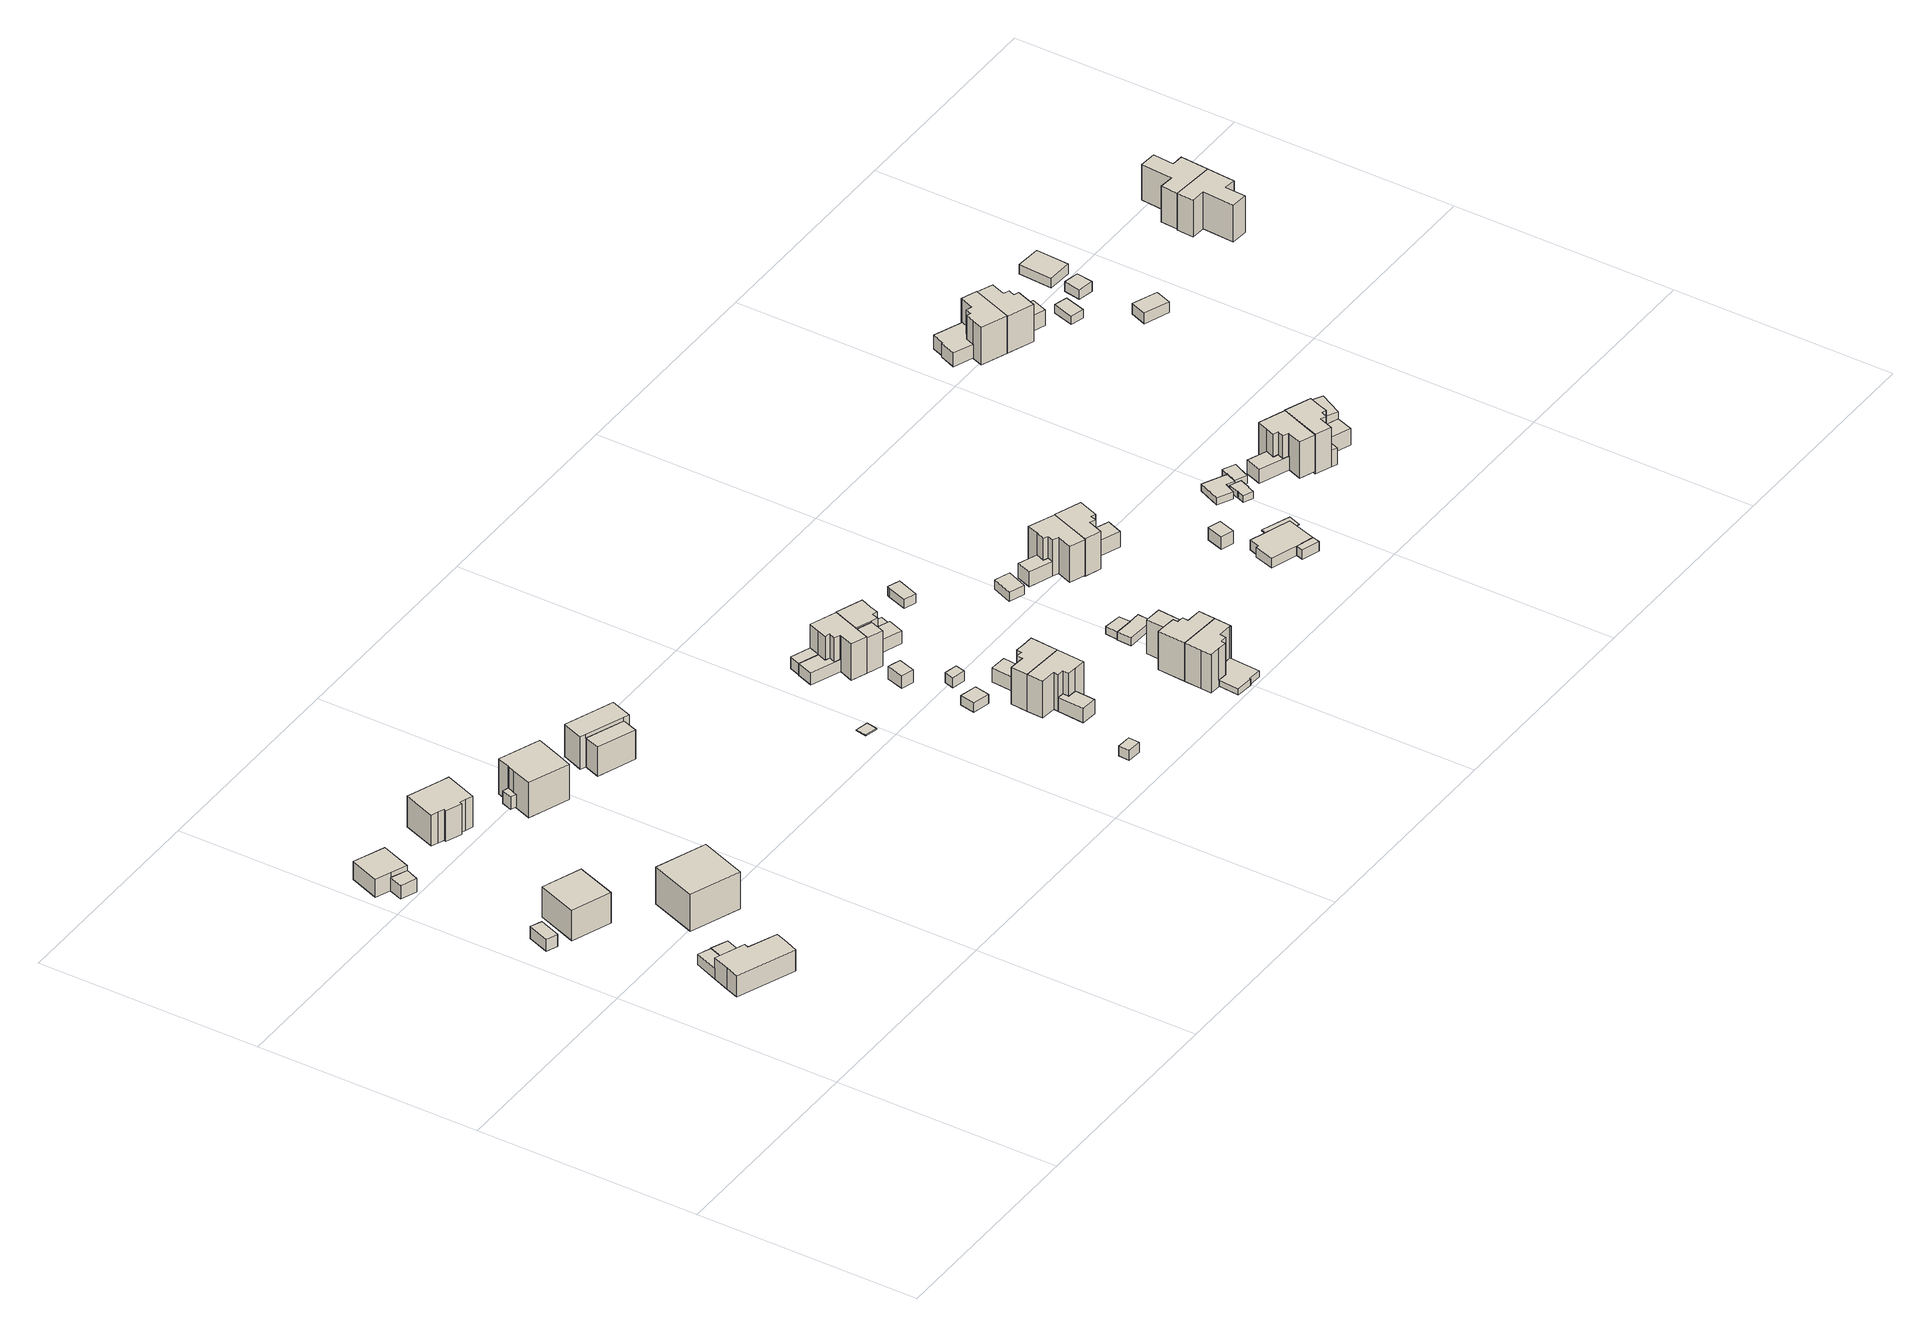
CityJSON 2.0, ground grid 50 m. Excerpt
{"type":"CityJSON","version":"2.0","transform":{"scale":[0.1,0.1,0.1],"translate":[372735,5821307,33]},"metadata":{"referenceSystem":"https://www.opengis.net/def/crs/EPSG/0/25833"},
"CityObjects":{
"building1":{"type":"Building","attributes":{"Gemeindeschluessel":"11000005","BezugspunktDach":"2200","function":"51009_1610","measuredHeight":2.51,"storeysAboveGround":0},"address":[{"country":"Germany","locality":"Berlin"}],"geometry":[{"type":"Solid","lod":"1","boundaries":[[[[0,1,2,3]],[[4,5,6,7]],[[4,7,3,2]],[[5,4,2,1]],[[6,5,1,0]],[[7,6,0,3]]]]}]},
"building2":{"type":"Building","attributes":{"Gemeindeschluessel":"11000005","function":"31001_1010"},"address":[{"country":"Germany","locality":"Berlin","thoroughfareNumber":"41","thoroughfareName":"Am Sonnenhügel"}],"children":["building2-1","building2-2"]},
"building2-1":{"type":"BuildingPart","attributes":{"BezugspunktDach":"2200","measuredHeight":7.09,"storeysAboveGround":1},"parents":["building2"],"geometry":[{"type":"Solid","lod":"1","boundaries":[[[[8,9,10,11,12,13,14,15,16]],[[17,7,6,18,19,20,21,22,23]],[[17,23,16,15]],[[7,17,15,14]],[[6,7,14,13]],[[18,6,13,12],[18,24,25,6]],[[19,18,12,11]],[[20,19,11,10]],[[21,20,10,9]],[[22,21,9,8]],[[23,22,8,16]],[[24,18,6,25]]]]}]},
"building2-2":{"type":"BuildingPart","attributes":{"BezugspunktDach":"2200","measuredHeight":2.63,"storeysAboveGround":1},"parents":["building2"],"geometry":[{"type":"Solid","lod":"1","boundaries":[[[[24,26,27,25]],[[5,28,18,6]],[[5,6,25,27]],[[28,5,27,26]],[[18,28,26,24]],[[24,25,6,18]]]]}]},
"building3":{"type":"Building","attributes":{"Gemeindeschluessel":"11000005","BezugspunktDach":"2200","function":"31001_2463","measuredHeight":2.9,"storeysAboveGround":1},"address":[{"country":"Germany","locality":"Berlin","thoroughfareNumber":"35 (1)","thoroughfareName":"Am Sonnenhügel"}],"geometry":[{"type":"Solid","lod":"1","boundaries":[[[[29,30,31,32]],[[33,34,35,36]],[[33,36,32,31]],[[34,33,31,30]],[[35,34,30,29]],[[36,35,29,32]]]]}]},
"building4":{"type":"Building","attributes":{"Gemeindeschluessel":"11000005","BezugspunktDach":"2200","function":"31001_1010","measuredHeight":8.21,"storeysAboveGround":2},"address":[{"country":"Germany","locality":"Berlin","thoroughfareNumber":"33","thoroughfareName":"Am Sonnenhügel"}],"geometry":[{"type":"Solid","lod":"1","boundaries":[[[[37,38,39,40]],[[41,42,43,44]],[[41,44,40,39]],[[42,41,39,38]],[[43,42,38,37]],[[44,43,37,40]]]]}]},
"building5":{"type":"Building","attributes":{"Gemeindeschluessel":"11000005","function":"31001_1010"},"address":[{"country":"Germany","locality":"Berlin","thoroughfareNumber":"663","thoroughfareName":"Heerstraße"}],"children":["building5-1","building5-2"]},
"building5-1":{"type":"BuildingPart","attributes":{"BezugspunktDach":"2200","measuredHeight":5.36,"storeysAboveGround":1},"parents":["building5"],"geometry":[{"type":"MultiSurface","lod":"1","boundaries":[[[45,46,47,48,49,50]],[[51,52,53,54,55,56]],[[51,56,50,49]],[[52,51,49,48]],[[53,52,48,47]],[[54,53,47,46]],[[57,58,54,46,45]],[[56,55,45,50]],[[55,54,58,57]]]}]},
"building5-2":{"type":"BuildingPart","attributes":{"BezugspunktDach":"2200","measuredHeight":3.13,"storeysAboveGround":1},"parents":["building5"],"geometry":[{"type":"MultiSurface","lod":"1","boundaries":[[[59,58,60,61]],[[62,54,63,64]],[[62,64,61,60]],[[62,60,57,55,65]],[[63,54,58,59]],[[64,63,59,61]],[[65,55,57,58,54]]]}]},
"building6":{"type":"Building","attributes":{"Gemeindeschluessel":"11000005","BezugspunktDach":"2200","function":"31001_1010","measuredHeight":10.04,"storeysAboveGround":2},"address":[{"country":"Germany","locality":"Berlin","thoroughfareNumber":"29","thoroughfareName":"Am Sonnenhügel"}],"geometry":[{"type":"Solid","lod":"1","boundaries":[[[[66,67,68,69]],[[70,71,72,73]],[[70,73,69,68]],[[71,70,68,67]],[[72,71,67,66]],[[73,72,66,69]]]]}]},
"building7":{"type":"Building","attributes":{"Gemeindeschluessel":"11000005","BezugspunktDach":"2200","function":"31001_1010","measuredHeight":8.28,"storeysAboveGround":1},"address":[{"country":"Germany","locality":"Berlin","thoroughfareNumber":"21","thoroughfareName":"Am Sonnenhügel"}],"geometry":[{"type":"Solid","lod":"1","boundaries":[[[[74,75,76,77,78,79,80,81,82,83,84,85]],[[86,87,88,89,90,91,92,93,94,95,96,97]],[[86,97,85,84]],[[87,86,84,83]],[[88,87,83,82]],[[89,88,82,81]],[[90,89,81,80]],[[91,90,80,79]],[[92,91,79,78]],[[93,92,78,77]],[[94,93,77,76]],[[95,94,76,75]],[[96,95,75,74]],[[97,96,74,85]]]]}]},
"building8":{"type":"Building","attributes":{"Gemeindeschluessel":"11000005","BezugspunktDach":"2200","function":"51009_1610","measuredHeight":3,"storeysAboveGround":0},"address":[{"country":"Germany","locality":"Berlin"}],"geometry":[{"type":"Solid","lod":"1","boundaries":[[[[98,99,100,101]],[[102,103,104,105]],[[102,105,101,100]],[[103,102,100,99]],[[104,103,99,98]],[[105,104,98,101]]]]}]},
"building9":{"type":"Building","attributes":{"Gemeindeschluessel":"11000005","BezugspunktDach":"2200","function":"31001_1010","measuredHeight":10.11,"storeysAboveGround":2},"address":[{"country":"Germany","locality":"Berlin","thoroughfareNumber":"23","thoroughfareName":"Am Sonnenhügel"}],"geometry":[{"type":"Solid","lod":"1","boundaries":[[[[106,107,108,109,110,111,112,113]],[[114,115,116,117,118,119,120,121]],[[114,121,113,112]],[[115,114,112,111]],[[116,115,111,110]],[[117,116,110,109]],[[118,117,109,108]],[[119,118,108,107]],[[120,119,107,106]],[[121,120,106,113]]]]}]},
"building10":{"type":"Building","attributes":{"Gemeindeschluessel":"11000005","function":"31001_1010"},"address":[{"country":"Germany","locality":"Berlin","thoroughfareNumber":"27","thoroughfareName":"Am Sonnenhügel"}],"children":["building10-1","building10-2"]},
"building10-1":{"type":"BuildingPart","attributes":{"BezugspunktDach":"2200","measuredHeight":8.65,"storeysAboveGround":1},"parents":["building10"],"geometry":[{"type":"MultiSurface","lod":"1","boundaries":[[[122,123,124,125,126,127]],[[128,129,130,131,132,133]],[[128,133,127,126]],[[129,128,126,125]],[[130,129,125,124]],[[131,130,124,123]],[[134,135,123,122]],[[133,132,122,127]],[[132,131,135,134]]]}]},
"building10-2":{"type":"BuildingPart","attributes":{"BezugspunktDach":"2200","measuredHeight":8.19,"storeysAboveGround":1},"parents":["building10"],"geometry":[{"type":"Solid","lod":"1","boundaries":[[[[136,135,134,137]],[[132,131,138,139]],[[132,139,137,134]],[[138,131,135,136]],[[139,138,136,137]],[[131,132,134,135]]]]}]},
"building11":{"type":"Building","attributes":{"Gemeindeschluessel":"11000005","BezugspunktDach":"2200","function":"31001_1000","measuredHeight":0.17,"storeysAboveGround":1},"address":[{"country":"Germany","locality":"Berlin","thoroughfareNumber":"655A (2)","thoroughfareName":"Heerstraße"}],"geometry":[{"type":"Solid","lod":"1","boundaries":[[[[140,141,142,143]],[[144,145,146,147]],[[144,147,143,142]],[[145,144,142,141]],[[146,145,141,140]],[[147,146,140,143]]]]}]},
"building12":{"type":"Building","attributes":{"Gemeindeschluessel":"11000005","BezugspunktDach":"2200","function":"31001_1000","measuredHeight":2.42,"storeysAboveGround":1},"address":[{"country":"Germany","locality":"Berlin","thoroughfareNumber":"655C (1)","thoroughfareName":"Heerstraße"}],"geometry":[{"type":"Solid","lod":"1","boundaries":[[[[148,149,150,151]],[[152,153,154,155]],[[152,155,151,150]],[[153,152,150,149]],[[154,153,149,148]],[[155,154,148,151]]]]}]},
"building13":{"type":"Building","attributes":{"Gemeindeschluessel":"11000005","BezugspunktDach":"2200","function":"31001_1000","measuredHeight":2.17,"storeysAboveGround":1},"address":[{"country":"Germany","locality":"Berlin","thoroughfareNumber":"655A (3)","thoroughfareName":"Heerstraße"}],"geometry":[{"type":"Solid","lod":"1","boundaries":[[[[156,157,158,159]],[[160,161,162,163]],[[160,163,159,158]],[[161,160,158,157]],[[162,161,157,156]],[[163,162,156,159]]]]}]},
"building14":{"type":"Building","attributes":{"Gemeindeschluessel":"11000005","BezugspunktDach":"2200","function":"51009_1610","measuredHeight":2.78,"storeysAboveGround":0},"address":[{"country":"Germany","locality":"Berlin"}],"geometry":[{"type":"Solid","lod":"1","boundaries":[[[[164,165,166,167]],[[168,169,170,171]],[[168,171,167,166]],[[169,168,166,165]],[[170,169,165,164]],[[171,170,164,167]]]]}]},
"building15":{"type":"Building","attributes":{"Gemeindeschluessel":"11000005","function":"31001_1010"},"address":[{"country":"Germany","locality":"Berlin","thoroughfareNumber":"657","thoroughfareName":"Heerstraße"}],"children":["building15-1","building15-2"]},
"building15-1":{"type":"BuildingPart","attributes":{"BezugspunktDach":"2200","measuredHeight":8.69,"storeysAboveGround":3},"parents":["building15"],"geometry":[{"type":"MultiSurface","lod":"1","boundaries":[[[172,173,174,175,176,177,178,179,180,181]],[[182,183,184,185,186,187,188,189,190,191]],[[164,192,193,194,182,191,181,180]],[[183,182,180,179]],[[184,183,179,178]],[[185,184,178,177]],[[186,185,177,176]],[[187,186,176,175]],[[188,187,175,174]],[[195,196,197,174,173]],[[189,188,198,199]],[[200,196,201,173,172]],[[190,189,199,202]],[[192,200,172,181]],[[191,190,203,202,193]],[[194,193,192,164]],[[199,198,197,196,195]],[[202,199,201,196,200]],[[193,202,203,200,192]]]}]},
"building15-2":{"type":"BuildingPart","attributes":{"BezugspunktDach":"2200","measuredHeight":2.91,"storeysAboveGround":3},"parents":["building15"],"geometry":[{"type":"MultiSurface","lod":"1","boundaries":[[[204,197,196,200,192,164,167,205]],[[206,194,193,202,199,198,207,208]],[[206,208,205,167]],[[194,206,167,164]],[[207,198,197,204]],[[208,207,204,205]],[[193,194,209,164,192]],[[193,210,192,200,202]],[[199,202,200,196]],[[198,199,196,197]]]}]},
"building16":{"type":"Building","attributes":{"Gemeindeschluessel":"11000005","function":"31001_1010"},"address":[{"country":"Germany","locality":"Berlin","thoroughfareNumber":"655B","thoroughfareName":"Heerstraße"}],"children":["building16-1","building16-2"]},
"building16-1":{"type":"BuildingPart","attributes":{"BezugspunktDach":"2200","measuredHeight":8.8,"storeysAboveGround":3},"parents":["building16"],"geometry":[{"type":"MultiSurface","lod":"1","boundaries":[[[211,212,213,214,215,216,217,218,219]],[[220,221,222,223,224,225,226,227,228]],[[220,228,219,218]],[[221,220,218,217]],[[222,221,217,216]],[[223,222,216,215]],[[224,223,224,229,230,231,215,214]],[[232,229,233,214,213]],[[225,224,225,234]],[[235,232,213,212]],[[225,236,225,226]],[[227,226,212,211]],[[228,227,211,219]],[[231,230,229,224,223]],[[234,225,224,233,229,232]],[[226,225,236,232,235]]]}]},
"building16-2":{"type":"BuildingPart","attributes":{"BezugspunktDach":"2200","measuredHeight":3.44,"storeysAboveGround":3},"parents":["building16"],"geometry":[{"type":"MultiSurface","lod":"1","boundaries":[[[237,230,229,232,235,238]],[[226,225,224,223,239,240]],[[226,240,238,235]],[[239,223,230,237]],[[240,239,237,238]],[[225,226,235,232]],[[224,225,232,229]],[[223,224,229,230,241]]]}]},
"building17":{"type":"Building","attributes":{"Gemeindeschluessel":"11000005","BezugspunktDach":"2200","function":"31001_1000","measuredHeight":3.26,"storeysAboveGround":1},"address":[{"country":"Germany","locality":"Berlin","thoroughfareNumber":"655 (1)","thoroughfareName":"Heerstraße"}],"geometry":[{"type":"Solid","lod":"1","boundaries":[[[[242,243,244,245,246]],[[247,248,249,250,251]],[[247,251,246,245]],[[248,247,245,244]],[[249,248,244,243]],[[250,249,243,242]],[[251,250,242,246]]]]}]},
"building18":{"type":"Building","attributes":{"Gemeindeschluessel":"11000005","BezugspunktDach":"2200","function":"31001_1000","measuredHeight":2.41,"storeysAboveGround":1},"address":[{"country":"Germany","locality":"Berlin","thoroughfareNumber":"655A (1)","thoroughfareName":"Heerstraße"}],"geometry":[{"type":"Solid","lod":"1","boundaries":[[[[252,253,254,255]],[[256,257,258,259]],[[256,259,255,254]],[[257,256,254,253]],[[258,257,253,252]],[[259,258,252,255]]]]}]},
"building19":{"type":"Building","attributes":{"Gemeindeschluessel":"11000005","function":"31001_1010"},"address":[{"country":"Germany","locality":"Berlin","thoroughfareNumber":"655A","thoroughfareName":"Heerstraße"}],"children":["building19-1","building19-2"]},
"building19-1":{"type":"BuildingPart","attributes":{"BezugspunktDach":"2200","measuredHeight":8.78,"storeysAboveGround":3},"parents":["building19"],"geometry":[{"type":"MultiSurface","lod":"1","boundaries":[[[217,260,261,262,263,264,265,266,267,218]],[[268,269,270,271,272,273,274,275,221,220]],[[268,220,218,267]],[[269,268,267,266]],[[276,277,269,270,269,266,265]],[[271,270,271,278,276,265,264]],[[272,279,278,264,263]],[[271,280,271,272]],[[281,279,272,273,272,263,262]],[[282,281,262,261]],[[275,274,261,260]],[[221,275,260,217]],[[220,221,217,218]],[[270,269,277,276]],[[276,278,271,270]],[[271,280,278,279,272]],[[273,272,279,281]],[[274,273,281,282]]]}]},
"building19-2":{"type":"BuildingPart","attributes":{"BezugspunktDach":"2200","measuredHeight":3.38,"storeysAboveGround":3},"parents":["building19"],"geometry":[{"type":"MultiSurface","lod":"1","boundaries":[[[276,278,279,281,282,283,284,277]],[[285,286,274,273,272,271,270,269]],[[285,269,277,284]],[[286,285,284,283]],[[274,286,283,282]],[[273,274,282,281]],[[272,273,281,279]],[[271,272,279,278]],[[287,270,271,278,276]],[[269,270,276,277]]]}]},
"building20":{"type":"Building","attributes":{"Gemeindeschluessel":"11000005","function":"31001_1010"},"address":[{"country":"Germany","locality":"Berlin","thoroughfareNumber":"655","thoroughfareName":"Heerstraße"}],"children":["building20-1","building20-2","building20-3"]},
"building20-1":{"type":"BuildingPart","attributes":{"BezugspunktDach":"2200","measuredHeight":9.35,"storeysAboveGround":3},"parents":["building20"],"geometry":[{"type":"MultiSurface","lod":"1","boundaries":[[[288,289,290,291,292,293,294,295]],[[184,296,297,298,299,300,301,302]],[[184,302,295,294]],[[296,184,294,293]],[[297,296,293,292]],[[303,304,292,291]],[[298,297,305,306]],[[307,308,303,291,290]],[[299,298,306,309]],[[310,308,290,289]],[[300,299,309,311]],[[312,313,310,289,288]],[[301,300,311,314]],[[315,316,288,295]],[[306,305,304,303]],[[309,306,303,308,307]],[[311,309,308,310]],[[314,311,310,313,312]],[[302,301,317,316,315]]]}]},
"building20-2":{"type":"BuildingPart","attributes":{"BezugspunktDach":"2200","measuredHeight":8.44,"storeysAboveGround":3},"parents":["building20"],"geometry":[{"type":"MultiSurface","lod":"1","boundaries":[[[318,319,316,315,320]],[[302,301,321,322,185]],[[302,185,320,315]],[[321,301,316,319]],[[322,321,319,318]],[[185,322,318,320]],[[323,301,302,315,316]]]}]},
"building20-3":{"type":"BuildingPart","attributes":{"BezugspunktDach":"2200","measuredHeight":3.18,"storeysAboveGround":3},"parents":["building20"],"geometry":[{"type":"MultiSurface","lod":"1","boundaries":[[[324,325,304,303,308,310,313,326]],[[314,311,309,306,305,327,328,329]],[[314,329,326,313]],[[327,305,304,325]],[[328,327,325,324]],[[329,328,324,326]],[[311,314,313,310]],[[309,311,310,308]],[[306,309,308,303]],[[330,305,306,331,303,304]]]}]},
"building21":{"type":"Building","attributes":{"Gemeindeschluessel":"11000005","BezugspunktDach":"2200","function":"51009_1610","measuredHeight":3.74,"storeysAboveGround":0},"address":[{"country":"Germany","locality":"Berlin"}],"geometry":[{"type":"Solid","lod":"1","boundaries":[[[[332,333,334,335]],[[296,336,337,297]],[[296,297,335,334]],[[336,296,334,333]],[[337,336,333,332]],[[297,337,332,335]]]]}]},
"building22":{"type":"Building","attributes":{"Gemeindeschluessel":"11000005","function":"31001_1010"},"address":[{"country":"Germany","locality":"Berlin","thoroughfareNumber":"653B","thoroughfareName":"Heerstraße"}],"children":["building22-1","building22-2"]},
"building22-1":{"type":"BuildingPart","attributes":{"BezugspunktDach":"2200","measuredHeight":9.16,"storeysAboveGround":3},"parents":["building22"],"geometry":[{"type":"MultiSurface","lod":"1","boundaries":[[[338,339,340,341,342,343,344,345,346,347,348]],[[349,350,351,352,353,354,355,356,357,358,359]],[[349,359,348,347]],[[350,349,347,346]],[[351,350,346,345]],[[352,351,345,344]],[[353,352,344,343]],[[360,361,343,342]],[[354,353,362,363]],[[355,354,364,363,365,366,360,342,341]],[[367,366,341,340]],[[356,355,368,365,369]],[[370,367,371,340,339]],[[357,356,369,372]],[[373,370,339,338]],[[358,357,372,374]],[[359,358,338,348]],[[363,362,361,360]],[[360,366,365,363,364]],[[369,365,368,366,367]],[[372,369,371,367,370]],[[374,372,370,373]]]}]},
"building22-2":{"type":"BuildingPart","attributes":{"BezugspunktDach":"2200","measuredHeight":1.54,"storeysAboveGround":3},"parents":["building22"],"geometry":[{"type":"MultiSurface","lod":"1","boundaries":[[[375,376,377,361,360,366,367,370,373,378]],[[374,372,369,365,363,362,379,380,381,382]],[[374,382,378,373]],[[379,362,361,377]],[[380,379,377,376]],[[381,380,376,375]],[[382,381,375,378]],[[374,373,370,372]],[[372,370,367,369]],[[365,369,367,366]],[[365,383,366,360,363]],[[363,360,361,362]]]}]},
"building23":{"type":"Building","attributes":{"name":"Neu-Jerusalem","Gemeindeschluessel":"11000005","function":"31001_1010"},"address":[{"country":"Germany","locality":"Berlin","thoroughfareNumber":"653A","thoroughfareName":"Heerstraße"}],"children":["building23-1","building23-2"]},
"building23-1":{"type":"BuildingPart","attributes":{"BezugspunktDach":"2200","measuredHeight":9.19,"storeysAboveGround":3},"parents":["building23"],"geometry":[{"type":"MultiSurface","lod":"1","boundaries":[[[345,384,385,386,387,388,389,390,391,346]],[[392,393,394,395,396,397,398,399,351,350]],[[392,350,346,391]],[[393,392,391,390]],[[400,401,402,390,389]],[[394,393,403,404]],[[395,394,404,405,406,400,407,389,388]],[[408,406,388,387]],[[396,395,405,409]],[[410,408,387,386]],[[397,396,409,411]],[[412,410,386,385]],[[398,397,411,413]],[[399,398,385,384]],[[351,399,384,345]],[[350,351,345,346]],[[404,403,402,401,400]],[[407,400,406,405,404]],[[409,405,406,408]],[[411,409,408,410]],[[413,411,410,412]]]}]},
"building23-2":{"type":"BuildingPart","attributes":{"BezugspunktDach":"2200","measuredHeight":8.19,"storeysAboveGround":3},"parents":["building23"],"geometry":[{"type":"Solid","lod":"1","boundaries":[[[[400,406,408,410,412,414,415,401]],[[416,417,413,411,409,405,404,403]],[[416,403,401,415]],[[417,416,415,414]],[[413,417,414,412]],[[411,413,412,410]],[[409,411,410,408]],[[405,409,408,406]],[[404,405,406,400]],[[403,404,400,401]]]]}]},
"building24":{"type":"Building","attributes":{"Gemeindeschluessel":"11000005","BezugspunktDach":"2200","function":"31001_2463","measuredHeight":2.19,"storeysAboveGround":1},"address":[{"country":"Germany","locality":"Berlin","thoroughfareNumber":"655 (2)","thoroughfareName":"Heerstraße"}],"geometry":[{"type":"Solid","lod":"1","boundaries":[[[[418,419,420,421,422]],[[423,424,425,426,427]],[[423,427,422,421]],[[424,423,421,420]],[[425,424,420,419]],[[426,425,419,418]],[[427,426,418,422]]]]}]},
"building25":{"type":"Building","attributes":{"Gemeindeschluessel":"11000005","BezugspunktDach":"2200","function":"31001_2463","measuredHeight":1.88,"storeysAboveGround":1},"address":[{"country":"Germany","locality":"Berlin","thoroughfareNumber":"653A (1)","thoroughfareName":"Heerstraße"}],"geometry":[{"type":"Solid","lod":"1","boundaries":[[[[428,429,430,431]],[[432,433,434,435]],[[432,435,431,430]],[[433,432,430,429]],[[434,433,429,428]],[[435,434,428,431]]]]}]},
"building26":{"type":"Building","attributes":{"Gemeindeschluessel":"11000005","BezugspunktDach":"2200","function":"31001_2463","measuredHeight":1.89,"storeysAboveGround":1},"address":[{"country":"Germany","locality":"Berlin","thoroughfareNumber":"653A (2)","thoroughfareName":"Heerstraße"}],"geometry":[{"type":"Solid","lod":"1","boundaries":[[[[436,437,428,431,438]],[[439,440,441,442,443]],[[439,443,438,431]],[[440,439,431,428]],[[441,440,428,437]],[[442,441,437,436]],[[443,442,436,438]]]]}]},
"building27":{"type":"Building","attributes":{"Gemeindeschluessel":"11000005","BezugspunktDach":"2200","function":"31001_2463","measuredHeight":2.12,"storeysAboveGround":1},"address":[{"country":"Germany","locality":"Berlin","thoroughfareNumber":"653 (1)","thoroughfareName":"Heerstraße"}],"geometry":[{"type":"Solid","lod":"1","boundaries":[[[[444,445,446,447]],[[448,449,450,451]],[[448,451,447,446]],[[449,448,446,445]],[[450,449,445,444]],[[451,450,444,447]]]]}]},
"building28":{"type":"Building","attributes":{"Gemeindeschluessel":"11000005","function":"31001_1010"},"address":[{"country":"Germany","locality":"Berlin","thoroughfareNumber":"653","thoroughfareName":"Heerstraße"}],"children":["building28-1","building28-2"]},
"building28-1":{"type":"BuildingPart","attributes":{"BezugspunktDach":"2200","measuredHeight":8.71,"storeysAboveGround":3},"parents":["building28"],"geometry":[{"type":"MultiSurface","lod":"1","boundaries":[[[452,453,454,455,456,457,458,459,460]],[[461,462,463,464,465,466,467,468,469]],[[461,469,461,470,471,472,460,459]],[[462,461,459,458]],[[463,462,458,457]],[[464,463,457,456]],[[465,464,456,455]],[[466,465,455,454]],[[467,466,454,453]],[[473,474,467,468,467,453,452]],[[475,471,473,468,469,468,452,460]],[[472,471,470,461,469]],[[468,467,474,473]],[[469,468,473,471,475]]]}]},
"building28-2":{"type":"BuildingPart","attributes":{"BezugspunktDach":"2200","measuredHeight":3.52,"storeysAboveGround":3},"parents":["building28"],"geometry":[{"type":"MultiSurface","lod":"1","boundaries":[[[474,473,471,470,476,477]],[[478,461,469,468,467,479]],[[478,479,477,476]],[[461,478,476,470]],[[479,467,474,477]],[[461,480,470,471,469]],[[468,469,471,473,481]],[[468,481,473,474,467]]]}]},
"building29":{"type":"Building","attributes":{"Gemeindeschluessel":"11000005","function":"31001_1010"},"address":[{"country":"Germany","locality":"Berlin","thoroughfareNumber":"651","thoroughfareName":"Heerstraße"}],"children":["building29-1","building29-2"]},
"building29-1":{"type":"BuildingPart","attributes":{"BezugspunktDach":"2200","measuredHeight":8.96,"storeysAboveGround":3},"parents":["building29"],"geometry":[{"type":"MultiSurface","lod":"1","boundaries":[[[482,483,484,485,486,487,488,489,490,491]],[[492,493,494,495,496,497,498,499,500,501]],[[492,501,491,490]],[[493,492,490,489]],[[494,493,489,488]],[[495,502,503,488,487]],[[504,505,502,506,487,486]],[[507,505,496,486,485]],[[498,508,507,485,484]],[[509,508,498,484,483]],[[500,499,483,482]],[[501,500,482,491]],[[494,510,503,502,495]],[[496,495,506,502,505,504]],[[497,496,505,507]],[[497,507,508,498]],[[499,498,508,509]]]}]},
"building29-2":{"type":"BuildingPart","attributes":{"BezugspunktDach":"2200","measuredHeight":3.77,"storeysAboveGround":3},"parents":["building29"],"geometry":[{"type":"MultiSurface","lod":"1","boundaries":[[[511,512,503,502,505,507,508,509]],[[498,497,496,495,494,513,514,499]],[[497,515,497,496]],[[496,505,496,495]],[[494,495,494,503]],[[513,494,503,512]],[[514,513,512,511]],[[499,514,511,509]],[[498,499,509,508]],[[497,498,508,507]],[[496,497,515,507,505]],[[495,496,505,502,516]],[[502,503,494,495]]]}]},
"building30":{"type":"Building","attributes":{"Gemeindeschluessel":"11000005","BezugspunktDach":"2200","function":"31001_1000","measuredHeight":3,"storeysAboveGround":1},"address":[{"country":"Germany","locality":"Berlin","thoroughfareNumber":"649 (5)","thoroughfareName":"Heerstraße"}],"geometry":[{"type":"Solid","lod":"1","boundaries":[[[[517,518,519,520]],[[521,522,523,524]],[[521,524,520,519]],[[522,521,519,518]],[[523,522,518,517]],[[524,523,517,520]]]]}]},
"building31":{"type":"Building","attributes":{"Gemeindeschluessel":"11000005","BezugspunktDach":"2200","function":"31001_2463","measuredHeight":2.28,"storeysAboveGround":1},"address":[{"country":"Germany","locality":"Berlin","thoroughfareNumber":"649 (4)","thoroughfareName":"Heerstraße"}],"geometry":[{"type":"Solid","lod":"1","boundaries":[[[[525,526,527,528,529,530,531]],[[532,533,534,535,536,537,538]],[[532,538,531,530]],[[533,532,530,529]],[[534,533,529,528]],[[535,534,528,527]],[[536,535,527,526]],[[537,536,526,525]],[[538,537,525,531]]]]}]},
"building32":{"type":"Building","attributes":{"Gemeindeschluessel":"11000005","BezugspunktDach":"2200","function":"51009_1610","measuredHeight":2.26,"storeysAboveGround":0},"address":[{"country":"Germany","locality":"Berlin"}],"geometry":[{"type":"Solid","lod":"1","boundaries":[[[[539,526,525,540]],[[537,536,541,542]],[[537,542,540,525]],[[536,537,525,526]],[[541,536,526,539]],[[542,541,539,540]]]]}]},
"building33":{"type":"Building","attributes":{"Gemeindeschluessel":"11000005","BezugspunktDach":"2200","function":"51009_1611","measuredHeight":0.225,"storeysAboveGround":0},"address":[{"country":"Germany","locality":"Berlin"}],"geometry":[{"type":"Solid","lod":"1","boundaries":[[[[543,544,545,546]],[[547,548,549,550]],[[547,550,546,545]],[[548,547,545,544]],[[549,548,544,543]],[[550,549,543,546]]]]}]},
"building34":{"type":"Building","attributes":{"Gemeindeschluessel":"11000005","BezugspunktDach":"2200","function":"31001_1000","measuredHeight":1.65,"storeysAboveGround":1},"address":[{"country":"Germany","locality":"Berlin","thoroughfareNumber":"649 (2)","thoroughfareName":"Heerstraße"}],"geometry":[{"type":"Solid","lod":"1","boundaries":[[[[551,552,553,554,555,556,557]],[[558,559,560,561,562,563,564]],[[558,564,557,556]],[[559,558,556,555]],[[560,559,555,554]],[[561,560,554,553]],[[562,561,553,552]],[[563,562,552,551]],[[564,563,551,557]]]]}]},
"building35":{"type":"Building","attributes":{"Gemeindeschluessel":"11000005","BezugspunktDach":"2200","function":"31001_1000","measuredHeight":1.56,"storeysAboveGround":1},"address":[{"country":"Germany","locality":"Berlin","thoroughfareNumber":"649 (1)","thoroughfareName":"Heerstraße"}],"geometry":[{"type":"Solid","lod":"1","boundaries":[[[[565,566,567,568,569,570,571,572]],[[573,574,575,576,577,578,579,580]],[[573,580,572,571]],[[574,573,571,570]],[[575,574,570,569]],[[576,575,569,568]],[[577,576,568,567]],[[578,577,567,566]],[[579,578,566,565]],[[580,579,565,572]]]]}]},
"building36":{"type":"Building","attributes":{"Gemeindeschluessel":"11000005","BezugspunktDach":"2200","function":"51009_1610","measuredHeight":1.87,"storeysAboveGround":0},"address":[{"country":"Germany","locality":"Berlin"}],"geometry":[{"type":"Solid","lod":"1","boundaries":[[[[581,582,583,584,585,586]],[[560,559,587,588,589,561]],[[560,561,586,585]],[[559,560,585,584]],[[587,559,584,583]],[[588,587,583,582]],[[589,588,582,581]],[[561,589,581,586]]]]}]},
"building37":{"type":"Building","attributes":{"Gemeindeschluessel":"11000005","function":"31001_1010"},"address":[{"country":"Germany","locality":"Berlin","thoroughfareNumber":"649","thoroughfareName":"Heerstraße"}],"children":["building37-1","building37-2"]},
"building37-1":{"type":"BuildingPart","attributes":{"BezugspunktDach":"2200","measuredHeight":8.69,"storeysAboveGround":3},"parents":["building37"],"geometry":[{"type":"MultiSurface","lod":"1","boundaries":[[[590,591,592,593,594,595,596,597,598,599]],[[600,601,602,603,604,605,606,607,608,609]],[[610,611,609,600,609,599,598]],[[601,600,598,597]],[[602,601,597,596]],[[603,602,596,595]],[[604,603,595,594]],[[605,604,594,593]],[[606,605,593,592]],[[607,606,607,612,613,592,591]],[[614,612,591,590]],[[609,608,590,599],[608,609,611,614]],[[600,609,611,610]],[[613,612,607,606]],[[608,607,612,614]],[[611,609,608,614]]]}]},
"building37-2":{"type":"BuildingPart","attributes":{"BezugspunktDach":"2200","measuredHeight":3.31,"storeysAboveGround":3},"parents":["building37"],"geometry":[{"type":"MultiSurface","lod":"1","boundaries":[[[615,613,612,614,611,610,616,617]],[[618,600,609,608,607,606,605,619]],[[618,619,617,616]],[[600,618,616,610]],[[605,606,613,615]],[[619,605,615,617]],[[600,620,610,611,609]],[[609,611,614,608]],[[607,608,614,612]],[[606,607,612,613]]]}]},
"building38":{"type":"Building","attributes":{"Gemeindeschluessel":"11000005","function":"31001_1010"},"address":[{"country":"Germany","locality":"Berlin","thoroughfareNumber":"647","thoroughfareName":"Heerstraße"}],"children":["building38-1","building38-2"]},
"building38-1":{"type":"BuildingPart","attributes":{"BezugspunktDach":"2200","measuredHeight":9.49,"storeysAboveGround":3},"parents":["building38"],"geometry":[{"type":"MultiSurface","lod":"1","boundaries":[[[621,622,623,624,625,626,627,628,629]],[[630,631,632,633,634,635,636,637,638]],[[630,638,629,628]],[[631,630,628,627]],[[632,631,627,626]],[[639,640,626,625]],[[641,639,625,624]],[[642,641,624,623]],[[636,635,623,622],[635,636,643,642]],[[637,636,622,621],[636,637,644,643]],[[638,637,621,629]],[[633,632,640,639]],[[634,633,639,641]],[[635,634,641,642]],[[643,636,635,642]],[[644,637,636,643]]]}]},
"building38-2":{"type":"BuildingPart","attributes":{"BezugspunktDach":"2200","measuredHeight":3.94,"storeysAboveGround":3},"parents":["building38"],"geometry":[{"type":"MultiSurface","lod":"1","boundaries":[[[645,646,647,648,640,639,641,642,643,644]],[[636,635,634,633,632,649,650,651,652,637]],[[649,632,640,648]],[[650,649,648,647]],[[651,650,647,646]],[[652,651,646,645]],[[637,652,645,644]],[[637,644,643,636]],[[635,636,643,642]],[[634,635,642,641]],[[633,634,653,641,639]],[[633,639,640,632]]]}]},
"building39":{"type":"Building","attributes":{"Gemeindeschluessel":"11000005","BezugspunktDach":"2200","function":"31001_2463","measuredHeight":2.26,"storeysAboveGround":1},"address":[{"country":"Germany","locality":"Berlin","thoroughfareNumber":"647 (1)","thoroughfareName":"Heerstraße"}],"geometry":[{"type":"Solid","lod":"1","boundaries":[[[[654,655,656,657]],[[658,659,660,661]],[[658,661,657,656]],[[659,658,656,655]],[[660,659,655,654]],[[661,660,654,657]]]]}]},
"building40":{"type":"Building","attributes":{"Gemeindeschluessel":"11000005","function":"31001_1010"},"address":[{"country":"Germany","locality":"Berlin","thoroughfareNumber":"646","thoroughfareName":"Heerstraße"}],"children":["building40-1","building40-2"]},
"building40-1":{"type":"BuildingPart","attributes":{"BezugspunktDach":"2200","measuredHeight":8.94,"storeysAboveGround":3},"parents":["building40"],"geometry":[{"type":"MultiSurface","lod":"1","boundaries":[[[662,663,664,665,666,667,668,669,670,671,672]],[[673,674,675,676,677,678,679,680,681,682,683]],[[673,683,672,671]],[[674,673,684,685,686,687,688,671,670]],[[689,687,686,690,691,675,674,670,669]],[[692,689,669,668]],[[676,675,690,693]],[[694,695,692,668,667]],[[677,676,693,696]],[[697,695,696,698,678,677,667,666]],[[679,678,698,699,700,697,701,666,665]],[[680,679,665,664]],[[681,680,664,663]],[[682,681,663,662]],[[683,682,662,672]],[[688,687,686,685,684]],[[691,690,686,687,689]],[[693,690,689,692]],[[696,693,692,695,694]],[[698,696,695,697]],[[701,697,700,699,698]]]}]},
"building40-2":{"type":"BuildingPart","attributes":{"BezugspunktDach":"2200","measuredHeight":3.31,"storeysAboveGround":3},"parents":["building40"],"geometry":[{"type":"MultiSurface","lod":"1","boundaries":[[[688,687,689,692,695,697,700,702,703,704,705]],[[706,707,708,699,698,696,693,690,686,685,709]],[[706,709,705,704]],[[707,706,704,703]],[[708,707,703,702]],[[699,708,702,700]],[[709,685,688,705]],[[698,699,710,700,697]],[[696,698,697,695]],[[693,696,695,692]],[[693,692,689,690]],[[686,690,689,687]],[[686,687,688,685]]]}]},
"building41":{"type":"Building","attributes":{"Gemeindeschluessel":"11000005","function":"31001_1010"},"address":[{"country":"Germany","locality":"Berlin","thoroughfareNumber":"644","thoroughfareName":"Heerstraße"}],"children":["building41-1","building41-2"]},
"building41-1":{"type":"BuildingPart","attributes":{"BezugspunktDach":"2200","measuredHeight":8.89,"storeysAboveGround":3},"parents":["building41"],"geometry":[{"type":"MultiSurface","lod":"1","boundaries":[[[711,712,713,714,715,716,717,718,719,720]],[[681,721,722,723,724,725,726,727,728,682]],[[681,682,720,719]],[[721,681,719,718]],[[722,721,718,717]],[[729,730,731,732,723,722,731,730,717,716]],[[733,729,732,734,724,723,716,715]],[[725,724,715,714],[734,735,736,733]],[[737,738,736,735,739,726,725,714,713]],[[727,726,739,740,741,738,713,712]],[[728,727,712,711]],[[682,728,711,720]],[[729,732,731,730]],[[734,732,729,733]],[[736,735,734,733]],[[739,735,736,738,737]],[[738,741,740,739]]]}]},
"building41-2":{"type":"BuildingPart","attributes":{"BezugspunktDach":"2200","measuredHeight":3.79,"storeysAboveGround":3},"parents":["building41"],"geometry":[{"type":"Solid","lod":"1","boundaries":[[[[733,736,738,741,742,743,730,729]],[[731,744,745,740,739,735,734,732]],[[744,731,730,743]],[[745,744,743,742]],[[740,745,742,741]],[[732,729,730,731]],[[739,740,741,738]],[[739,738,736,735]],[[735,736,733,734]],[[732,734,733,729]]]]}]},
"building42":{"type":"Building","attributes":{"Gemeindeschluessel":"11000005","BezugspunktDach":"2200","function":"31001_2463","measuredHeight":2.02,"storeysAboveGround":1},"address":[{"country":"Germany","locality":"Berlin","thoroughfareNumber":"644 (1)","thoroughfareName":"Heerstraße"}],"geometry":[{"type":"Solid","lod":"1","boundaries":[[[[746,747,748,749]],[[750,751,752,753]],[[750,753,749,748]],[[751,750,748,747]],[[752,751,747,746]],[[753,752,746,749]]]]}]},
"building43":{"type":"Building","attributes":{"Gemeindeschluessel":"11000005","BezugspunktDach":"2200","function":"31001_2463","measuredHeight":2.52,"storeysAboveGround":1},"address":[{"country":"Germany","locality":"Berlin","thoroughfareNumber":"642 (2)","thoroughfareName":"Heerstraße"}],"geometry":[{"type":"Solid","lod":"1","boundaries":[[[[754,755,756,757]],[[758,759,760,761]],[[758,761,757,756]],[[759,758,756,755]],[[760,759,755,754]],[[761,760,754,757]]]]}]},
"building44":{"type":"Building","attributes":{"Gemeindeschluessel":"11000005","BezugspunktDach":"2200","function":"31001_1000","measuredHeight":2.26,"storeysAboveGround":1},"address":[{"country":"Germany","locality":"Berlin","thoroughfareNumber":"642A (4)","thoroughfareName":"Heerstraße"}],"geometry":[{"type":"Solid","lod":"1","boundaries":[[[[762,763,764,765]],[[766,767,768,769]],[[766,769,765,764]],[[767,766,764,763]],[[768,767,763,762]],[[769,768,762,765]]]]}]},
"building45":{"type":"Building","attributes":{"Gemeindeschluessel":"11000005","BezugspunktDach":"2200","function":"31001_2463","measuredHeight":2.36,"storeysAboveGround":1},"address":[{"country":"Germany","locality":"Berlin","thoroughfareNumber":"642A (3)","thoroughfareName":"Heerstraße"}],"geometry":[{"type":"Solid","lod":"1","boundaries":[[[[770,771,772,773]],[[774,775,776,777]],[[774,777,773,772]],[[775,774,772,771]],[[776,775,771,770]],[[777,776,770,773]]]]}]},
"building46":{"type":"Building","attributes":{"Gemeindeschluessel":"11000005","BezugspunktDach":"2200","function":"31001_2463","measuredHeight":0.009,"storeysAboveGround":1},"address":[{"country":"Germany","locality":"Berlin","thoroughfareNumber":"642 (1)","thoroughfareName":"Heerstraße"}]},
"building47":{"type":"Building","attributes":{"Gemeindeschluessel":"11000005","BezugspunktDach":"2200","function":"31001_1010","measuredHeight":8.82,"storeysAboveGround":3},"address":[{"country":"Germany","locality":"Berlin","thoroughfareNumber":"642","thoroughfareName":"Heerstraße"}],"geometry":[{"type":"Solid","lod":"1","boundaries":[[[[778,779,780,781,782,783,784,785]],[[786,787,788,789,790,791,792,793]],[[786,793,785,784]],[[787,786,784,783]],[[788,787,783,782]],[[789,788,782,781]],[[790,789,781,780]],[[791,790,780,779]],[[792,791,779,778]],[[793,792,778,785]]]]}]},
"building48":{"type":"Building","attributes":{"Gemeindeschluessel":"11000005","BezugspunktDach":"2200","function":"31001_1010","measuredHeight":8.52,"storeysAboveGround":3},"address":[{"country":"Germany","locality":"Berlin","thoroughfareNumber":"642A","thoroughfareName":"Heerstraße"}],"geometry":[{"type":"Solid","lod":"1","boundaries":[[[[783,794,795,796,797,798,799,784]],[[800,801,802,803,804,805,806,807]],[[800,807,784,799]],[[801,800,799,798]],[[802,801,798,797]],[[803,802,797,796]],[[804,803,796,795]],[[805,804,795,794]],[[806,805,794,783]],[[807,806,783,784]]]]}]}
},
"vertices":[
[133,331,77],[153,383,77],[124,395,77],[103,343,77],[124,395,52],[153,383,52],[133,331,52],[103,343,52],
[208,225,103],[220,253,103],[231,281,103],[166,307,103],[170,317,103],[133,331,103],[103,343,103],[88,305,103],[77,276,103],[88,305,52],[170,317,52],[166,307,52],[231,281,52],[220,253,52],[208,225,52],[77,276,52],[170,317,78],[133,331,78],
[190,368,78],[153,383,78],[190,368,52],
[46,664,66],[64,711,66],[39,722,66],[21,674,66],[39,722,37],[64,711,37],[46,664,37],[21,674,37],
[165,618,109],[198,707,109],[110,740,109],[77,651,109],[110,740,36],[198,707,36],[165,618,36],[77,651,36],
[40,1039,67],[75,1025,67],[101,1092,67],[66,1106,67],[31,1120,67],[5,1053,67],[31,1120,24],[66,1106,24],[101,1092,24],[75,1025,24],[40,1039,24],[5,1053,24],[40,1039,56],[75,1025,56],
[62,995,56],[38,1040,56],[26,1009,56],[38,1040,24],[62,995,24],[26,1009,24],[74,1025,24],
[332,430,129],[371,533,129],[258,575,129],[220,472,129],[258,575,40],[371,533,40],[332,430,40],[220,472,40],
[217,1044,98],[230,1039,98],[228,1034,98],[263,1020,98],[265,1026,98],[279,1021,98],[295,1015,98],[322,1087,98],[306,1093,98],[244,1116,98],[228,1122,98],[201,1050,98],[228,1122,24],[244,1116,24],[306,1093,24],[322,1087,24],[295,1015,24],[279,1021,24],[265,1026,24],[263,1020,24],[228,1034,24],[230,1039,24],[217,1044,24],[201,1050,24],
[394,979,54],[403,1003,54],[390,1007,54],[381,984,54],[390,1007,24],[403,1003,24],[394,979,24],[381,984,24],
[471,907,107],[488,952,107],[505,996,107],[413,1031,107],[403,1003,107],[402,1000,107],[396,986,107],[380,942,107],[396,986,22],[402,1000,22],[403,1003,22],[413,1031,22],[505,996,22],[488,952,22],[471,907,22],[380,942,22],
[576,936,100],[661,904,100],[673,899,100],[691,947,100],[582,988,100],[564,941,100],[582,988,22],[691,947,22],[673,899,22],[661,904,22],[576,936,22],[564,941,22],[576,936,92],[661,904,92],
[648,869,92],[563,901,92],[648,869,22],[563,901,22],
[971,525,29],[976,550,29],[947,556,29],[942,532,29],[947,556,27],[976,550,27],[971,525,27],[942,532,27],
[1175,57,55],[1177,82,55],[1145,84,55],[1143,59,55],[1145,84,31],[1177,82,31],[1175,57,31],[1143,59,31],
[1164,393,42],[1171,427,42],[1132,436,42],[1125,402,42],[1132,436,20],[1171,427,20],[1164,393,20],[1125,402,20],
[1093,735,45],[1102,760,45],[1058,776,45],[1049,752,45],[1058,776,17],[1102,760,17],[1093,735,17],[1049,752,17],
[1096,711,102],[1090,697,102],[1103,692,102],[1103,690,102],[1091,659,102],[1126,646,102],[1161,738,102],[1102,760,102],[1093,735,102],[1085,715,102],[1093,735,15],[1102,760,15],[1161,738,15],[1126,646,15],[1091,659,15],[1103,690,15],[1103,692,15],[1090,697,15],[1096,711,15],[1085,715,15],[1085,715,45],[1085,715,16],[1093,735,16],[1090,697,33],[1090,697,45],[1103,692,45],[1103,692,16],[1090,697,16],[1096,711,45],[1090,697,30],[1096,711,16],[1096,711,43],
[1103,690,45],[1036,716,45],[1049,752,16],[1103,690,16],[1036,716,16],[1093,735,23],[1085,715,30],
[1217,278,107],[1216,267,107],[1231,266,107],[1230,252,107],[1250,250,107],[1277,248,107],[1282,311,107],[1184,318,107],[1182,281,107],[1184,318,19],[1282,311,19],[1277,248,19],[1250,250,19],[1230,252,19],[1231,266,19],[1216,267,19],[1217,278,19],[1182,281,19],[1230,252,53],[1250,250,53],[1250,250,31],[1231,266,53],[1230,252,35],[1231,266,44],[1216,267,53],[1231,266,36],
[1247,204,53],[1211,207,53],[1247,204,19],[1211,207,19],[1250,250,41],
[1147,553,47],[1159,591,47],[1144,596,47],[1130,600,47],[1119,562,47],[1130,600,17],[1144,596,17],[1159,591,17],[1147,553,17],[1119,562,17],
[1200,471,44],[1205,493,44],[1176,499,44],[1170,478,44],[1176,499,20],[1205,493,20],[1200,471,20],[1170,478,20],
[1287,374,107],[1261,375,107],[1240,377,107],[1239,365,107],[1224,367,107],[1223,353,107],[1221,353,107],[1187,356,107],[1187,356,19],[1221,353,19],[1223,353,19],[1224,367,19],[1239,365,19],[1240,377,19],[1261,375,19],[1287,374,19],[1223,353,53],[1221,353,53],[1224,367,53],[1239,365,53],[1224,367,40],[1240,377,53],[1261,375,53],
[1265,422,53],[1227,425,53],[1227,425,19],[1265,422,19],[1223,353,31],
[1174,665,103],[1187,660,103],[1192,675,103],[1203,671,103],[1210,691,103],[1220,716,103],[1161,738,103],[1139,678,103],[1220,716,15],[1210,691,15],[1203,671,15],[1192,675,15],[1187,660,15],[1174,665,15],[1139,678,15],[1203,671,47],[1210,691,47],[1210,691,16],[1203,671,16],[1192,675,34],[1192,675,47],[1192,675,16],[1187,660,47],[1187,660,16],[1174,665,37],[1174,665,47],[1174,665,16],[1139,678,100],[1174,665,100],[1174,665,69],
[1162,632,100],[1173,664,100],[1126,646,100],[1173,664,15],[1162,632,15],[1174,665,89],
[1241,639,47],[1254,675,47],[1173,664,47],[1254,675,16],[1241,639,16],[1173,664,16],[1210,691,36],[1203,671,39],
[1254,675,41],[1263,699,41],[1220,716,41],[1210,691,41],[1263,699,15],[1254,675,15],
[1453,52,106],[1474,50,106],[1475,61,106],[1491,60,106],[1492,74,106],[1524,72,106],[1527,71,106],[1530,110,106],[1433,117,106],[1430,78,106],[1428,54,106],[1430,78,14],[1433,117,14],[1530,110,14],[1527,71,14],[1524,72,14],[1492,74,14],[1491,60,14],[1475,61,14],[1474,50,14],[1453,52,14],[1428,54,14],[1492,74,31],[1524,72,31],[1524,72,16],[1492,74,16],[1492,74,27],[1491,60,16],[1491,60,31],[1475,61,31],[1491,60,30],[1475,61,16],[1474,50,31],[1475,61,17],[1474,50,16],[1453,52,31],[1453,52,16],
[1488,2,31],[1488,4,31],[1519,2,31],[1449,5,31],[1519,2,16],[1488,4,16],[1488,2,16],[1449,5,16],[1491,60,18],
[1533,148,106],[1499,150,106],[1497,150,106],[1499,164,106],[1484,165,106],[1484,176,106],[1463,178,106],[1437,180,106],[1437,180,14],[1463,178,14],[1484,176,14],[1484,165,14],[1499,164,14],[1497,150,14],[1499,150,14],[1533,148,14],[1484,176,97],[1463,178,97],[1463,178,67],[1463,178,16],[1484,176,16],[1484,165,16],[1484,165,97],[1484,176,56],[1499,164,97],[1499,164,16],[1497,150,97],[1497,150,16],[1499,150,97],[1499,150,16],
[1505,222,97],[1466,225,97],[1466,225,16],[1505,222,16],
[1366,687,37],[1384,735,37],[1357,745,37],[1354,738,37],[1339,696,37],[1354,738,15],[1357,745,15],[1384,735,15],[1366,687,15],[1339,696,15],
[1515,293,35],[1516,319,35],[1476,324,35],[1473,296,35],[1476,324,17],[1516,319,17],[1515,293,17],[1473,296,17],
[1539,259,35],[1541,292,35],[1471,263,35],[1473,296,16],[1515,293,16],[1541,292,16],[1539,259,16],[1471,263,16],
[1504,527,34],[1523,573,34],[1488,585,34],[1469,540,34],[1488,585,12],[1523,573,12],[1504,527,12],[1469,540,12],
[1587,526,100],[1582,512,100],[1595,507,100],[1582,474,100],[1617,461,100],[1652,552,100],[1593,575,100],[1584,549,100],[1576,530,100],[1584,549,13],[1593,575,13],[1652,552,13],[1617,461,13],[1582,474,13],[1595,507,13],[1582,512,13],[1587,526,13],[1576,530,13],[1584,549,48],[1576,530,48],[1576,530,31],[1587,526,48],[1582,512,48],[1576,530,27],
[1541,565,48],[1529,532,48],[1541,565,13],[1529,532,13],[1584,549,19],[1587,526,42],
[1653,448,101],[1665,479,101],[1666,481,101],[1679,476,101],[1684,490,101],[1694,486,101],[1702,506,101],[1711,530,101],[1652,552,101],[1617,461,101],[1652,552,11],[1711,530,11],[1702,506,11],[1694,486,11],[1684,490,11],[1679,476,11],[1666,481,11],[1665,479,11],[1653,448,11],[1617,461,11],[1694,486,48],[1702,506,48],[1684,490,20],[1684,490,48],[1694,486,31],[1679,476,48],[1666,481,48],[1665,479,48],[1702,506,44],
[1732,454,48],[1746,489,48],[1746,489,11],[1732,454,11],[1679,476,33],[1694,486,40],
[1847,269,51],[1860,307,51],[1831,316,51],[1819,279,51],[1831,316,21],[1860,307,21],[1847,269,21],[1819,279,21],
[1885,149,40],[1924,137,40],[1945,203,40],[1852,234,40],[1844,211,40],[1838,212,40],[1825,168,40],[1838,212,17],[1844,211,17],[1852,234,17],[1945,203,17],[1924,137,17],[1885,149,17],[1825,168,17],
[1919,120,40],[1880,133,40],[1919,120,17],[1880,133,17],
[1970,197,18],[1980,225,18],[1916,249,18],[1906,221,18],[1916,249,16],[1980,225,16],[1970,197,16],[1906,221,16],
[1974,350,32],[1986,374,32],[2004,366,32],[2015,390,32],[2014,390,32],[1962,415,32],[1940,366,32],[1962,415,15],[2014,390,15],[2015,390,15],[2004,366,15],[1986,374,15],[1974,350,15],[1940,366,15],
[1994,317,33],[2001,334,33],[2002,333,33],[2011,356,33],[1987,366,33],[1978,343,33],[1979,342,33],[1972,326,33],[1979,342,17],[1978,343,17],[1987,366,17],[2011,356,17],[2002,333,17],[2001,334,17],[1994,317,17],[1972,326,17],
[2030,354,34],[2048,392,34],[2021,405,34],[2014,390,34],[2015,390,34],[2004,366,34],[2021,405,15],[2048,392,15],[2030,354,15],
[2105,331,100],[2099,317,100],[2112,312,100],[2112,310,100],[2100,279,100],[2135,266,100],[2170,357,100],[2111,379,100],[2102,355,100],[2094,335,100],[2102,355,13],[2111,379,13],[2170,357,13],[2135,266,13],[2100,279,13],[2112,310,13],[2112,312,13],[2099,317,13],[2105,331,13],[2094,335,13],[2102,355,46],[2094,335,46],[2099,317,46],[2112,312,46],[2105,331,46],
[2112,310,46],[2058,372,46],[2045,336,46],[2058,372,13],[2045,336,13],[2102,355,41],
[2171,252,101],[2183,285,101],[2196,280,101],[2202,294,101],[2212,290,101],[2219,311,101],[2228,335,101],[2170,357,101],[2135,266,101],[2170,357,6],[2228,335,6],[2219,311,6],[2212,290,6],[2202,294,6],[2196,280,6],[2183,285,6],[2171,252,6],[2135,266,6],[2212,290,46],[2219,311,46],[2202,294,46],[2196,280,46],[2183,285,46],[2171,252,46],
[2184,247,46],[2196,279,46],[2250,258,46],[2263,295,46],[2263,295,6],[2250,258,6],[2196,279,6],[2184,247,6],[2202,294,34],
[2294,314,35],[2322,366,35],[2296,380,35],[2268,328,35],[2296,380,13],[2322,366,13],[2294,314,13],[2268,328,13],
[2136,968,103],[2171,1059,103],[2136,1072,103],[2135,1069,103],[2124,1041,103],[2123,1040,103],[2110,1045,103],[2105,1031,103],[2095,1034,103],[2087,1014,103],[2078,990,103],[2087,1014,13],[2095,1034,13],[2105,1031,13],[2110,1045,13],[2123,1040,13],[2124,1041,13],[2135,1069,13],[2136,1072,13],[2171,1059,13],[2136,968,13],[2078,990,13],[2087,1014,17],[2087,1014,14],[2095,1034,14],[2095,1034,47],[2087,1014,47],[2105,1031,47],[2105,1031,14],[2105,1031,20],[2110,1045,47],[2110,1045,14],[2123,1040,43],[2123,1040,47],[2123,1040,14],[2124,1041,47],[2124,1041,14],[2135,1069,14],[2135,1069,47],[2124,1041,19],
[2071,1094,47],[2060,1066,47],[2057,1067,47],[2043,1031,47],[2057,1067,14],[2060,1066,14],[2071,1094,14],[2043,1031,14],[2135,1069,25],
[2195,945,102],[2204,969,102],[2212,990,102],[2201,994,102],[2207,1008,102],[2194,1013,102],[2194,1014,102],[2206,1045,102],[2171,1059,102],[2136,968,102],[2206,1045,13],[2194,1014,13],[2194,1013,13],[2207,1008,13],[2201,994,13],[2212,990,13],[2204,969,13],[2195,945,13],[2194,1013,52],[2194,1014,52],[2194,1014,15],[2194,1013,15],[2207,1008,52],[2207,1008,15],[2201,994,15],[2201,994,52],[2212,990,46],[2212,990,52],[2212,990,15],[2204,969,15],[2204,969,52],
[2248,952,52],[2262,988,52],[2262,988,15],[2248,952,15],
[2313,907,30],[2327,954,30],[2297,962,30],[2283,915,30],[2297,962,10],[2327,954,10],[2313,907,10],[2283,915,10],
[2415,776,37],[2428,812,37],[2373,833,37],[2359,797,37],[2373,833,11],[2428,812,11],[2415,776,11],[2359,797,11],
[2392,937,35],[2398,975,35],[2364,981,35],[2357,944,35],[2364,981,12],[2398,975,12],[2392,937,12],[2357,944,12],
[2417,1007,33],[2422,1082,33],[2366,1086,33],[2361,1010,33],[2366,1086,10],[2422,1082,10],[2417,1007,10],[2361,1010,10],
[2675,864,100],[2670,792,100],[2708,789,100],[2711,836,100],[2737,833,100],[2742,896,100],[2645,904,100],[2642,866,100],[2645,904,12],[2742,896,12],[2737,833,12],[2711,836,12],[2708,789,12],[2670,792,12],[2675,864,12],[2642,866,12],
[2747,959,100],[2721,961,100],[2725,1008,100],[2687,1011,100],[2681,939,100],[2648,942,100],[2648,942,14],[2681,939,14],[2687,1011,14],[2725,1008,14],[2721,961,14],[2747,959,14],[2742,896,14],[2645,904,14]
]}
